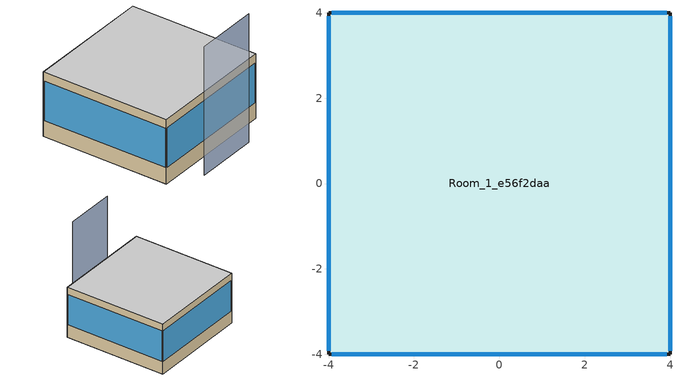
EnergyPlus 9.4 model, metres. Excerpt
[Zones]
Room_1_e56f2daa
 floor adiabatic (Generic Interior Floor): 4,4 4,-4 -4,-4 -4,4 z0.1
 wall outside (Typical Insulated Exterior Mass Wall-R22): -4,-4 4,-4 4,4 -4,4 -4,-4 z0.1:4.1
 window (WindowConstruction_10a40bf3): -3.92,-4 3.92,-4 / 4,-3.92 4,3.92 / 3.92,4 -3.92,4 / -4,3.92 -4,-3.92 z1.1:3.55
 ceiling adiabatic (Generic Interior Ceiling): 4,-4 4,4 -4,4 -4,-4 z4.1
shading: 2,-5 -2,-5 z0:8
[Building]
Building 1: North Axis {deg}=0; Terrain=City; Solar Distribution=FullExteriorWithReflections
[Site:Location]
Site 1: Latitude {deg}=0; Longitude {deg}=0; Time Zone {hr}=0; Elevation {m}=0
[Site:WaterMainsTemperature]
Calculation Method=CorrelationFromWeatherFile
[SizingPeriod:DesignDay] Day of Month=21; Dry-Bulb Temperature Range Modifier Type=DefaultMultipliers; Barometric Pressure {Pa}=101265; Rain Indicator=No; Snow Indicator=No; Daylight Saving Time Indicator=No
Name | Month | Day Type | Maximum Dry-Bulb Temperature {C} | Daily Dry-Bulb Temperature Range {deltaC} | Humidity Condition Type | Wetbulb or DewPoint at Maximum Dry-Bulb {C} | Wind Speed {m/s} | Wind Direction {deg} | Solar Model Indicator | ASHRAE Clear Sky Optical Depth for Beam Irradiance (taub) | ASHRAE Clear Sky Optical Depth for Diffuse Irradiance (taud) | Enthalpy at Maximum Dry-Bulb {J/kg} | Sky Clearness
COPENHAGEN Ann Clg .4% Condns DB=>MWB | 7 | SummerDesignDay | 25.5 | 8 | Wetbulb | 17.9 | 4.6 | 160 | ASHRAETau | 0.447 | 1.986
COPENHAGEN Ann Clg .4% Condns DP=>MDB | 7 | SummerDesignDay | 20.8 | 8 | Dewpoint | 17.9 | 4.6 | 160 | ASHRAETau | 0.447 | 1.986
COPENHAGEN Ann Clg .4% Condns Enth=>MDB | 7 | SummerDesignDay | 23.1 | 8 | Enthalpy |  | 4.6 | 160 | ASHRAETau | 0.447 | 1.986 | 54800
COPENHAGEN Ann Clg .4% Condns WB=>MDB | 7 | SummerDesignDay | 23.4 | 8 | Wetbulb | 19.3 | 4.6 | 160 | ASHRAETau | 0.447 | 1.986
COPENHAGEN Ann Htg 99.6% Condns DB | 2 | WinterDesignDay | -9.2 | 0 | Wetbulb | -9.2 | 4.8 | 50 | ASHRAEClearSky |  |  |  | 0
COPENHAGEN Ann Htg Wind 99.6% Condns WS=>MCDB | 2 | WinterDesignDay | 4.1 | 0 | Wetbulb | 4.1 | 14.7 | 50 | ASHRAEClearSky |  |  |  | 0
COPENHAGEN Ann Hum_n 99.6% Condns DP=>MCDB | 2 | WinterDesignDay | -7.6 | 0 | Dewpoint | -12 | 4.8 | 50 | ASHRAEClearSky |  |  |  | 0
[Material] Thermal Absorptance=0.9
Name | Roughness | Thickness {m} | Conductivity {W/m-K} | Density {kg/m3} | Specific Heat {J/kg-K} | Solar Absorptance | Visible Absorptance
1/2IN Gypsum | Smooth | 0.0127 | 0.159893 | 784.902 | 829.465 | 0.4 | 0.4
1IN Stucco | Smooth | 0.0253 | 0.691337 | 1858 | 836.46 | 0.7 | 0.92
8IN CONCRETE HW RefBldg | Rough | 0.2032 | 1.31012 | 2240.01 | 836.26 | 0.7 | 0.7
Generic Acoustic Tile | MediumSmooth | 0.02 | 0.06 | 368 | 590 | 0.2 | 0.2
Generic Ceiling Air Gap | Smooth | 0.1 | 0.556 | 1.28 | 1000 | 0.7 | 0.7
Generic LW Concrete | MediumRough | 0.1 | 0.53 | 1280 | 840 | 0.8 | 0.8
[Material:NoMass]
Typical Insulation-R20: Roughness=MediumSmooth; Thermal Resistance {m2-K/W}=3.5222; Thermal Absorptance=0.9; Solar Absorptance=0.7; Visible Absorptance=0.7
[WindowMaterial:SimpleGlazingSystem]
WindowMaterial_0267b3f6: U-Factor {W/m2-K}=1.471; Solar Heat Gain Coefficient=0.613; Visible Transmittance=0.81
[Construction]
Generic Interior Ceiling: Generic LW Concrete, Generic Ceiling Air Gap, Generic Acoustic Tile
Generic Interior Floor: Generic Acoustic Tile, Generic Ceiling Air Gap, Generic LW Concrete
Typical Insulated Exterior Mass Wall-R22: 1IN Stucco, 8IN CONCRETE HW RefBldg, Typical Insulation-R20, 1/2IN Gypsum
WindowConstruction_10a40bf3: WindowMaterial_0267b3f6
[Zone]
Room_1_e56f2daa: Multiplier=1; Part of Total Floor Area=Yes
[ZoneControl:Thermostat]
Room_1_e56f2daa Thermostat: Zone or ZoneList=Room_1_e56f2daa; Control Type Schedule=Room_1_e56f2daa Thermostat Schedule; Control 1=Thermostat Setpoint Dual Setpoint 1; Temperature Difference Between Cutout And Setpoint {deltaC}=0
[ThermostatSetpoint:DualSetpoint]
Thermostat Setpoint Dual Setpoint 1: Heating Setpoint Temperature Schedule=ConstantSchedule_00da6eab; Cooling Setpoint Temperature Schedule=ConstantSchedule_11893cf3
[ZoneHVAC:IdealLoadsAirSystem]
Room_1_e56f2daa Ideal Loads Air System: Maximum Heating Supply Air Temperature {C}=50; Minimum Cooling Supply Air Temperature {C}=13; Heating Limit=NoLimit; Cooling Limit=NoLimit; Design Specification Outdoor Air Object=Ventilation; Demand Controlled Ventilation Type=None; Outdoor Air Economizer Type=NoEconomizer; Sensible Heat Recovery Effectiveness=0; Latent Heat Recovery Effectiveness=0
[DesignSpecification:OutdoorAir]
Ventilation: Outdoor Air Method=Sum; Outdoor Air Flow per Person {m3/s-person}=0; Outdoor Air Flow per Zone Floor Area {m3/s-m2}=0.0012; Outdoor Air Flow per Zone {m3/s}=0; Outdoor Air Flow Air Changes per Hour {1/hr}=0; Outdoor Air Schedule=FixedIntervalSchedule_9a99df15
[Zone equipment]
Room_1_e56f2daa: Room_1_e56f2daa Ideal Loads Air System
[Sizing:Zone]
Room_1_e56f2daa: Zone Cooling Design Supply Air Temperature Input Method=SupplyAirTemperature; Zone Cooling Design Supply Air Temperature {C}=14; Zone Cooling Design Supply Air Temperature Difference {deltaC}=11.11; Zone Heating Design Supply Air Temperature Input Method=SupplyAirTemperature; Zone Heating Design Supply Air Temperature {C}=40; Zone Heating Design Supply Air Temperature Difference {deltaC}=11.11; Zone Cooling Design Supply Air Humidity Ratio {kgWater/kgDryAir}=0.0085; Zone Heating Design Supply Air Humidity Ratio {kgWater/kgDryAir}=0.008; Design Specification Outdoor Air Object=Ventilation; Cooling Design Air Flow Method=DesignDay; Cooling Design Air Flow Rate {m3/s}=0; Cooling Minimum Air Flow per Zone Floor Area {m3/s-m2}=0.000762; Cooling Minimum Air Flow {m3/s}=0; Cooling Minimum Air Flow Fraction=0; Heating Design Air Flow Method=DesignDay; Heating Design Air Flow Rate {m3/s}=0; Heating Maximum Air Flow per Zone Floor Area {m3/s-m2}=0.002032; Heating Maximum Air Flow {m3/s}=0.141576; Heating Maximum Air Flow Fraction=0.3; Account for Dedicated Outdoor Air System=No
[Schedule:Compact]
Room_1_e56f2daa Thermostat Schedule: Through: 12/31, For: AllDays, Until: 24:00, 4
FixedIntervalSchedule_9a99df15: Through: 01/01, For: AllDays, Until: 08:00, 0, Until: 17:00, 1, Until: 24:00, 0, Through: 01/02, For: AllDays, Until: 08:00, 0, Until: 17:00, 1, Until: 24:00, 0, Through: 01/03, For: AllDays, Until: 08:00, 0, Until: 17:00, 1, Until: 24:00, 0, Through: 01/04, For: AllDays, Until: 08:00, 0, Until: 17:00, 1, Until: 24:00, 0, Through: 01/05, For: AllDays, Until: 08:00, 0, Until: 17:00, 1, Until: 24:00, 0, Through: 01/06, For: AllDays, Until: 24:00, 0, Through: 01/07, For: AllDays, Until: 24:00, 0, Through: 01/08, For: AllDays, Until: 08:00, 0, Until: 17:00, 1, Until: 24:00, 0, Through: 01/09, For: AllDays, Until: 08:00, 0, Until: 17:00, 1, Until: 24:00, 0, Through: 01/10, For: AllDays, Until: 08:00, 0, Until: 17:00, 1, Until: 24:00, 0, Through: 01/11, For: AllDays, Until: 08:00, 0, Until: 17:00, 1, Until: 24:00, 0, Through: 01/12, For: AllDays, Until: 08:00, 0, Until: 17:00, 1, Until: 24:00, 0, Through: 01/13, For: AllDays, Until: 24:00, 0, Through: 01/14, For: AllDays, Until: 24:00, 0, Through: 01/15, For: AllDays, Until: 08:00, 0, Until: 17:00, 1, Until: 24:00, 0, Through: 01/16, For: AllDays, Until: 08:00, 0, Until: 17:00, 1, Until: 24:00, 0, Through: 01/17, For: AllDays, Until: 08:00, 0, Until: 17:00, 1, Until: 24:00, 0, Through: 01/18, For: AllDays, Until: 08:00, 0, Until: 17:00, 1, Until: 24:00, 0, Through: 01/19, For: AllDays, Until: 08:00, 0, Until: 17:00, 1, Until: 24:00, 0, Through: 01/20, For: AllDays, Until: 24:00, 0, Through: 01/21, For: AllDays, Until: 24:00, 0, Through: 01/22, For: AllDays, Until: 08:00, 0, Until: 17:00, 1, Until: 24:00, 0, Through: 01/23, For: AllDays, Until: 08:00, 0, Until: 17:00, 1, Until: 24:00, 0, Through: 01/24, For: AllDays, Until: 08:00, 0, Until: 17:00, 1, Until: 24:00, 0, Through: 01/25, For: AllDays, Until: 08:00, 0, Until: 17:00, 1, Until: 24:00, 0, Through: 01/26, For: AllDays, Until: 08:00, 0, Until: 17:00, 1, Until: 24:00, 0, Through: 01/27, For: AllDays, Until: 24:00, 0, Through: 01/28, For: AllDays, Until: 24:00, 0, Through: 01/29, For: AllDays, Until: 08:00, 0, Until: 17:00, 1, Until: 24:00, 0, Through: 01/30, For: AllDays, Until: 08:00, 0, Until: 17:00, 1, Until: 24:00, 0, Through: 01/31, For: AllDays, Until: 08:00, 0, Until: 17:00, 1, Until: 24:00, 0, Through: 02/01, For: AllDays, Until: 08:00, 0, Until: 17:00, 1, Until: 24:00, 0, Through: 02/02, For: AllDays, Until: 08:00, 0, Until: 17:00, 1, Until: 24:00, 0, Through: 02/03, For: AllDays, Until: 24:00, 0, Through: 02/04, For: AllDays, Until: 24:00, 0, Through: 02/05, For: AllDays, Until: 08:00, 0, Until: 17:00, 1, Until: 24:00, 0, Through: 02/06, For: AllDays, Until: 08:00, 0, Until: 17:00, 1, Until: 24:00, 0, Through: 02/07, For: AllDays, Until: 08:00, 0, Until: 17:00, 1, Until: 24:00, 0, Through: 02/08, For: AllDays, Until: 08:00, 0, Until: 17:00, 1, Until: 24:00, 0, Through: 02/09, For: AllDays, Until: 08:00, 0, Until: 17:00, 1, Until: 24:00, 0, Through: 02/10, For: AllDays, Until: 24:00, 0, Through: 02/11, For: AllDays, Until: 24:00, 0, Through: 02/12, For: AllDays, Until: 08:00, 0, Until: 17:00, 1, Until: 24:00, 0, Through: 02/13, For: AllDays, Until: 08:00, 0, Until: 17:00, 1, Until: 24:00, 0, Through: 02/14, For: AllDays, Until: 08:00, 0, Until: 17:00, 1, Until: 24:00, 0, Through: 02/15, For: AllDays, Until: 08:00, 0, Until: 17:00, 1, Until: 24:00, 0, Through: 02/16, For: AllDays, Until: 08:00, 0, Until: 17:00, 1, Until: 24:00, 0, Through: 02/17, For: AllDays, Until: 24:00, 0, Through: 02/18, For: AllDays, Until: 24:00, 0, Through: 02/19, For: AllDays, Until: 08:00, 0, Until: 17:00, 1, Until: 24:00, 0, Through: 02/20, For: AllDays, Until: 08:00, 0, Until: 17:00, 1, Until: 24:00, 0, Through: 02/21, For: AllDays, Until: 08:00, 0, Until: 17:00, 1, Until: 24:00, 0, Through: 02/22, For: AllDays, Until: 08:00, 0, Until: 17:00, 1, Until: 24:00, 0, Through: 02/23, For: AllDays, Until: 08:00, 0, Until: 17:00, 1, Until: 24:00, 0, Through: 02/24, For: AllDays, Until: 24:00, 0, Through: 02/25, For: AllDays, Until: 24:00, 0, Through: 02/26, For: AllDays, Until: 08:00, 0, Until: 17:00, 1, Until: 24:00, 0, Through: 02/27, For: AllDays, Until: 08:00, 0, Until: 17:00, 1, Until: 24:00, 0, Through: 02/28, For: AllDays, Until: 08:00, 0, Until: 17:00, 1, Until: 24:00, 0, Through: 03/01, For: AllDays, Until: 08:00, 0, Until: 17:00, 1, Until: 24:00, 0, Through: 03/02, For: AllDays, Until: 08:00, 0, Until: 17:00, 1, Until: 24:00, 0, Through: 03/03, For: AllDays, Until: 24:00, 0, Through: 03/04, For: AllDays, Until: 24:00, 0, Through: 03/05, For: AllDays, Until: 08:00, 0, Until: 17:00, 1, Until: 24:00, 0, Through: 03/06, For: AllDays, Until: 08:00, 0, Until: 17:00, 1, Until: 24:00, 0, Through: 03/07, For: AllDays, Until: 08:00, 0, Until: 17:00, 1, Until: 24:00, 0, Through: 03/08, For: AllDays, Until: 08:00, 0, Until: 17:00, 1, Until: 24:00, 0, Through: 03/09, For: AllDays, Until: 08:00, 0, Until: 17:00, 1, Until: 24:00, 0, Through: 03/10, For: AllDays, Until: 24:00, 0, Through: 03/11, For: AllDays, Until: 24:00, 0, Through: 03/12, For: AllDays, Until: 08:00, 0, Until: 17:00, 1, Until: 24:00, 0, Through: 03/13, For: AllDays, Until: 08:00, 0, Until: 17:00, 1, Until: 24:00, 0, Through: 03/14, For: AllDays, Until: 08:00, 0, Until: 17:00, 1, Until: 24:00, 0, Through: 03/15, For: AllDays, Until: 08:00, 0, Until: 17:00, 1, Until: 24:00, 0, Through: 03/16, For: AllDays, Until: 08:00, 0, Until: 17:00, 1, Until: 24:00, 0, Through: 03/17, For: AllDays, Until: 24:00, 0, Through: 03/18, For: AllDays, Until: 24:00, 0, Through: 03/19, For: AllDays, Until: 08:00, 0, Until: 17:00, 1, Until: 24:00, 0, Through: 03/20, For: AllDays, Until: 08:00, 0, Until: 17:00, 1, Until: 24:00, 0, Through: 03/21, For: AllDays, Until: 08:00, 0, Until: 17:00, 1, Until: 24:00, 0, Through: 03/22, For: AllDays, Until: 08:00, 0, Until: 17:00, 1, Until: 24:00, 0, Through: 03/23, For: AllDays, Until: 08:00, 0, Until: 17:00, 1, Until: 24:00, 0, Through: 03/24, For: AllDays, Until: 24:00, 0, Through: 03/25, For: AllDays, Until: 24:00, 0, Through: 03/26, For: AllDays, Until: 08:00, 0, Until: 17:00, 1, Until: 24:00, 0, Through: 03/27, For: AllDays, Until: 08:00, 0, Until: 17:00, 1, Until: 24:00, 0, Through: 03/28, For: AllDays, Until: 08:00, 0, Until: 17:00, 1, Until: 24:00, 0, Through: 03/29, For: AllDays, Until: 08:00, 0, Until: 17:00, 1, Until: 24:00, 0, Through: 03/30, For: AllDays, Until: 08:00, 0, Until: 17:00, 1, Until: 24:00, 0, Through: 03/31, For: AllDays, Until: 24:00, 0, Through: 04/01, For: AllDays, Until: 24:00, 0, Through: 04/02, For: AllDays, Until: 08:00, 0, Until: 17:00, 1, Until: 24:00, 0, Through: 04/03, For: AllDays, Until: 08:00, 0, Until: 17:00, 1, Until: 24:00, 0, Through: 04/04, For: AllDays, Until: 08:00, 0, Until: 17:00, 1, Until: 24:00, 0, Through: 04/05, For: AllDays, Until: 08:00, 0, Until: 17:00, 1, Until: 24:00, 0, Through: 04/06, For: AllDays, Until: 08:00, 0, Until: 17:00, 1, Until: 24:00, 0, Through: 04/07, For: AllDays, Until: 24:00, 0, Through: 04/08, For: AllDays, Until: 24:00, 0, Through: 04/09, For: AllDays, Until: 08:00, 0, Until: 17:00, 1, Until: 24:00, 0, Through: 04/10, For: AllDays, Until: 08:00, 0, Until: 17:00, 1, Until: 24:00, 0, Through: 04/11, For: AllDays, Until: 08:00, 0, Until: 17:00, 1, Until: 24:00, 0, Through: 04/12, For: AllDays, Until: 08:00, 0, Until: 17:00, 1, Until: 24:00, 0, Through: 04/13, For: AllDays, Until: 08:00, 0, Until: 17:00, 1, Until: 24:00, 0, Through: 04/14, For: AllDays, Until: 24:00, 0, Through: 04/15, For: AllDays, Until: 24:00, 0, Through: 04/16, For: AllDays, Until: 08:00, 0, Until: 17:00, 1, Until: 24:00, 0, Through: 04/17, For: AllDays, Until: 08:00, 0, Until: 17:00, 1, Until: 24:00, 0, Through: 04/18, For: AllDays, Until: 08:00, 0, Until: 17:00, 1, Until: 24:00, 0, Through: 04/19, For: AllDays, Until: 08:00, 0, Until: 17:00, 1, Until: 24:00, 0, Through: 04/20, For: AllDays, Until: 08:00, 0, Until: 17:00, 1, Until: 24:00, 0, Through: 04/21, For: AllDays, Until: 24:00, 0, Through: 04/22, For: AllDays, Until: 24:00, 0, Through: 04/23, For: AllDays, Until: 08:00, 0, Until: 17:00, 1, Until: 24:00, 0, Through: 04/24, For: AllDays, Until: 08:00, 0, Until: 17:00, 1, Until: 24:00, 0, Through: 04/25, For: AllDays, Until: 08:00, 0, Until: 17:00, 1, Until: 24:00, 0, Through: 04/26, For: AllDays, Until: 08:00, 0, Until: 17:00, 1, Until: 24:00, 0, Through: 04/27, For: AllDays, Until: 08:00, 0, Until: 17:00, 1, Until: 24:00, 0, Through: 04/28, For: AllDays, Until: 24:00, 0, Through: 04/29, For: AllDays, Until: 24:00, 0, Through: 04/30, For: AllDays, Until: 08:00, 0, Until: 17:00, 1, Until: 24:00, 0, Through: 05/01, For: AllDays, Until: 08:00, 0, Until: 17:00, 1, Until: 24:00, 0, Through: 05/02, For: AllDays, Until: 08:00, 0, Until: 17:00, 1, Until: 24:00, 0, Through: 05/03, For: AllDays, Until: 08:00, 0, Until: 17:00, 1, Until: 24:00, 0, Through: 05/04, For: AllDays, Until: 08:00, 0, Until: 17:00, 1, Until: 24:00, 0, Through: 05/05, For: AllDays, Until: 24:00, 0, Through: 05/06, For: AllDays, Until: 24:00, 0, Through: 05/07, For: AllDays, Until: 08:00, 0, Until: 17:00, 1, Until: 24:00, 0, Through: 05/08, For: AllDays, Until: 08:00, 0, Until: 17:00, 1, Until: 24:00, 0, Through: 05/09, For: AllDays, Until: 08:00, 0, Until: 17:00, 1, Until: 24:00, 0, Through: 05/10, For: AllDays, Until: 08:00, 0, Until: 17:00, 1, Until: 24:00, 0, Through: 05/11, For: AllDays, Until: 08:00, 0, Until: 17:00, 1, Until: 24:00, 0, Through: 05/12, For: AllDays, Until: 24:00, 0, Through: 05/13, For: AllDays, Until: 24:00, 0, Through: 05/14, For: AllDays, Until: 08:00, 0, Until: 17:00, 1, Until: 24:00, 0, Through: 05/15, For: AllDays, Until: 08:00, 0, Until: 17:00, 1, Until: 24:00, 0, Through: 05/16, For: AllDays, Until: 08:00, 0, Until: 17:00, 1, Until: 24:00, 0, Through: 05/17, For: AllDays, Until: 08:00, 0, Until: 17:00, 1, Until: 24:00, 0, Through: 05/18, For: AllDays, Until: 08:00, 0, Until: 17:00, 1, Until: 24:00, 0, Through: 05/19, For: AllDays, Until: 24:00, 0, Through: 05/20, For: AllDays, Until: 24:00, 0, Through: 05/21, For: AllDays, Until: 08:00, 0, Until: 17:00, 1, Until: 24:00, 0, Through: 05/22, For: AllDays, Until: 08:00, 0, Until: 17:00, 1, Until: 24:00, 0, Through: 05/23, For: AllDays, Until: 08:00, 0, Until: 17:00, 1, Until: 24:00, 0, Through: 05/24, For: AllDays, Until: 08:00, 0, Until: 17:00, 1, Until: 24:00, 0, Through: 05/25, For: AllDays, Until: 08:00, 0, Until: 17:00, 1, Until: 24:00, 0, Through: 05/26, For: AllDays, Until: 24:00, 0, Through: 05/27, For: AllDays, Until: 24:00, 0, Through: 05/28, For: AllDays, Until: 08:00, 0, Until: 17:00, 1, Until: 24:00, 0, Through: 05/29, For: AllDays, Until: 08:00, 0, Until: 17:00, 1, Until: 24:00, 0, Through: 05/30, For: AllDays, Until: 08:00, 0, Until: 17:00, 1, Until: 24:00, 0, Through: 05/31, For: AllDays, Until: 08:00, 0, Until: 17:00, 1, Until: 24:00, 0, Through: 06/01, For: AllDays, Until: 08:00, 0, Until: 17:00, 1, Until: 24:00, 0, Through: 06/02, For: AllDays, Until: 24:00, 0, Through: 06/03, For: AllDays, Until: 24:00, 0, Through: 06/04, For: AllDays, Until: 08:00, 0, Until: 17:00, 1, Until: 24:00, 0, Through: 06/05, For: AllDays, Until: 08:00, 0, Until: 17:00, 1, Until: 24:00, 0, Through: 06/06, For: AllDays, Until: 08:00, 0, Until: 17:00, 1, Until: 24:00, 0, Through: 06/07, For: AllDays, Until: 08:00, 0, Until: 17:00, 1, Until: 24:00, 0, Through: 06/08, For: AllDays, Until: 08:00, 0, Until: 17:00, 1, Until: 24:00, 0, Through: 06/09, For: AllDays, Until: 24:00, 0, Through: 06/10, For: AllDays, Until: 24:00, 0, Through: 06/11, For: AllDays, Until: 08:00, 0, Until: 17:00, 1, Until: 24:00, 0, Through: 06/12, For: AllDays, Until: 08:00, 0, Until: 17:00, 1, Until: 24:00, 0, Through: 06/13, For: AllDays, Until: 08:00, 0, Until: 17:00, 1, Until: 24:00, 0, Through: 06/14, For: AllDays, Until: 08:00, 0, Until: 17:00, 1, Until: 24:00, 0, Through: 06/15, For: AllDays, Until: 08:00, 0, Until: 17:00, 1, Until: 24:00, 0, Through: 06/16, For: AllDays, Until: 24:00, 0, Through: 06/17, For: AllDays, Until: 24:00, 0, Through: 06/18, For: AllDays, Until: 08:00, 0, Until: 17:00, 1, Until: 24:00, 0, Through: 06/19, For: AllDays, Until: 08:00, 0, Until: 17:00, 1, Until: 24:00, 0, Through: 06/20, For: AllDays, Until: 08:00, 0, Until: 17:00, 1, Until: 24:00, 0, Through: 06/21, For: AllDays, Until: 08:00, 0, Until: 17:00, 1, Until: 24:00, 0, Through: 06/22, For: AllDays, Until: 08:00, 0, Until: 17:00, 1, Until: 24:00, 0, Through: 06/23, For: AllDays, Until: 24:00, 0, Through: 06/24, For: AllDays, Until: 24:00, 0, Through: 06/25, For: AllDays, Until: 08:00, 0, Until: 17:00, 1, Until: 24:00, 0, Through: 06/26, For: AllDays, Until: 08:00, 0, Until: 17:00, 1, Until: 24:00, 0, Through: 06/27, For: AllDays, Until: 08:00, 0, Until: 17:00, 1, Until: 24:00, 0, Through: 06/28, For: AllDays, Until: 08:00, 0, Until: 17:00, 1, Until: 24:00, 0, Through: 06/29, For: AllDays, Until: 08:00, 0, Until: 17:00, 1, Until: 24:00, 0, Through: 06/30, For: AllDays, Until: 24:00, 0, Through: 07/01, For: AllDays, Until: 24:00, 0, Through: 07/02, For: AllDays, Until: 08:00, 0, Until: 17:00, 1, Until: 24:00, 0, Through: 07/03, For: AllDays, Until: 08:00, 0, Until: 17:00, 1, Until: 24:00, 0, Through: 07/04, For: AllDays, Until: 08:00, 0, Until: 17:00, 1, Until: 24:00, 0, Through: 07/05, For: AllDays, Until: 08:00, 0, Until: 17:00, 1, Until: 24:00, 0, Through: 07/06, For: AllDays, Until: 08:00, 0, Until: 17:00, 1, Until: 24:00, 0, Through: 07/07, For: AllDays, Until: 24:00, 0, Through: 07/08, For: AllDays, Until: 24:00, 0, Through: 07/09, For: AllDays, Until: 08:00, 0, Until: 17:00, 1, Until: 24:00, 0, Through: 07/10, For: AllDays, Until: 08:00, 0, Until: 17:00, 1, Until: 24:00, 0, Through: 07/11, For: AllDays, Until: 08:00, 0, Until: 17:00, 1, Until: 24:00, 0, Through: 07/12, For: AllDays, Until: 08:00, 0, Until: 17:00, 1, Until: 24:00, 0, Through: 07/13, For: AllDays, Until: 08:00, 0, Until: 17:00, 1, Until: 24:00, 0, Through: 07/14, For: AllDays, Until: 24:00, 0, Through: 07/15, For: AllDays, Until: 24:00, 0, Through: 07/16, For: AllDays, Until: 08:00, 0, Until: 17:00, 1, Until: 24:00, 0, Through: 07/17, For: AllDays, Until: 08:00, 0, Until: 17:00, 1, Until: 24:00, 0, Through: 07/18, For: AllDays, Until: 08:00, 0, Until: 17:00, 1, Until: 24:00, 0, Through: 07/19, For: AllDays, Until: 08:00, 0, Until: 17:00, 1, Until: 24:00, 0, Through: 07/20, For: AllDays, Until: 08:00, 0, Until: 17:00, 1, Until: 24:00, 0, Through: 07/21, For: AllDays, Until: 24:00, 0, Through: 07/22, For: AllDays, Until: 24:00, 0, Through: 07/23, For: AllDays, Until: 08:00, 0, Until: 17:00, 1, Until: 24:00, 0, Through: 07/24, For: AllDays, Until: 08:00, 0, Until: 17:00, 1, Until: 24:00, 0, Through: 07/25, For: AllDays, Until: 08:00, 0, Until: 17:00, 1, Until: 24:00, 0, Through: 07/26, For: AllDays, Until: 08:00, 0, Until: 17:00, 1, Until: 24:00, 0, Through: 07/27, For: AllDays, Until: 08:00, 0, Until: 17:00, 1, Until: 24:00, 0, Through: 07/28, For: AllDays, Until: 24:00, 0, Through: 07/29, For: AllDays, Until: 24:00, 0, Through: 07/30, For: AllDays, Until: 08:00, 0, Until: 17:00, 1, Until: 24:00, 0, Through: 07/31, For: AllDays, Until: 08:00, 0, Until: 17:00, 1, Until: 24:00, 0, Through: 08/01, For: AllDays, Until: 08:00, 0, Until: 17:00, 1, Until: 24:00, 0, Through: 08/02, For: AllDays, Until: 08:00, 0, Until: 17:00, 1, Until: 24:00, 0, Through: 08/03, For: AllDays, Until: 08:00, 0, Until: 17:00, 1, Until: 24:00, 0, Through: 08/04, For: AllDays, Until: 24:00, 0, Through: 08/05, For: AllDays, Until: 24:00, 0, Through: 08/06, For: AllDays, Until: 08:00, 0, Until: 17:00, 1, Until: 24:00, 0, Through: 08/07, For: AllDays, Until: 08:00, 0, Until: 17:00, 1, Until: 24:00, 0, Through: 08/08, For: AllDays, Until: 08:00, 0, Until: 17:00, 1, Until: 24:00, 0, Through: 08/09, For: AllDays, Until: 08:00, 0, Until: 17:00, 1, Until: 24:00, 0, Through: 08/10, For: AllDays, Until: 08:00, 0, Until: 17:00, 1, Until: 24:00, 0, Through: 08/11, For: AllDays, Until: 24:00, 0, Through: 08/12, For: AllDays, Until: 24:00, 0, Through: 08/13, For: AllDays, Until: 08:00, 0, Until: 17:00, 1, Until: 24:00, 0, Through: 08/14, For: AllDays, Until: 08:00, 0, Until: 17:00, 1, Until: 24:00, 0, Through: 08/15, For: AllDays, Until: 08:00, 0, Until: 17:00, 1, Until: 24:00, 0, Through: 08/16, For: AllDays, Until: 08:00, 0, Until: 17:00, 1, Until: 24:00, 0, Through: 08/17, For: AllDays, Until: 08:00, 0, Until: 17:00, 1, Until: 24:00, 0, Through: 08/18, For: AllDays, Until: 24:00, 0, Through: 08/19, For: AllDays, Until: 24:00, 0, Through: 08/20, For: AllDays, Until: 08:00, 0, Until: 17:00, 1, Until: 24:00, 0, Through: 08/21, For: AllDays, Until: 08:00, 0, Until: 17:00, 1, Until: 24:00, 0, Through: 08/22, For: AllDays, Until: 08:00, 0, Until: 17:00, 1, Until: 24:00, 0, Through: 08/23, For: AllDays, Until: 08:00, 0, Until: 17:00, 1, Until: 24:00, 0, Through: 08/24, For: AllDays, Until: 08:00, 0, Until: 17:00, 1, Until: 24:00, 0, Through: 08/25, For: AllDays, Until: 24:00, 0, Through: 08/26, For: AllDays, Until: 24:00, 0, Through: 08/27, For: AllDays, Until: 08:00, 0, Until: 17:00, 1, Until: 24:00, 0, Through: 08/28, For: AllDays, Until: 08:00, 0, Until: 17:00, 1, Until: 24:00, 0, Through: 08/29, For: AllDays, Until: 08:00, 0, Until: 17:00, 1, Until: 24:00, 0, Through: 08/30, For: AllDays, Until: 08:00, 0, Until: 17:00, 1, Until: 24:00, 0, Through: 08/31, For: AllDays, Until: 08:00, 0, Until: 17:00, 1, Until: 24:00, 0, Through: 09/01, For: AllDays, Until: 24:00, 0, Through: 09/02, For: AllDays, Until: 24:00, 0, Through: 09/03, For: AllDays, Until: 08:00, 0, Until: 17:00, 1, Until: 24:00, 0, Through: 09/04, For: AllDays, Until: 08:00, 0, Until: 17:00, 1, Until: 24:00, 0, Through: 09/05, For: AllDays, Until: 08:00, 0, Until: 17:00, 1, Until: 24:00, 0, Through: 09/06, For: AllDays, Until: 08:00, 0, Until: 17:00, 1, Until: 24:00, 0, Through: 09/07, For: AllDays, Until: 08:00, 0, Until: 17:00, 1, Until: 24:00, 0, Through: 09/08, For: AllDays, Until: 24:00, 0, Through: 09/09, For: AllDays, Until: 24:00, 0, Through: 09/10, For: AllDays, Until: 08:00, 0, Until: 17:00, 1, Until: 24:00, 0, Through: 09/11, For: AllDays, Until: 08:00, 0, Until: 17:00, 1, Until: 24:00, 0, Through: 09/12, For: AllDays, Until: 08:00, 0, Until: 17:00, 1, Until: 24:00, 0, Through: 09/13, For: AllDays, Until: 08:00, 0, Until: 17:00, 1, Until: 24:00, 0, Through: 09/14, For: AllDays, Until: 08:00, 0, Until: 17:00, 1, Until: 24:00, 0, Through: 09/15, For: AllDays, Until: 24:00, 0, Through: 09/16, For: AllDays, Until: 24:00, 0, Through: 09/17, For: AllDays, Until: 08:00, 0, Until: 17:00, 1, Until: 24:00, 0, Through: 09/18, For: AllDays, Until: 08:00, 0, Until: 17:00, 1, Until: 24:00, 0, Through: 09/19, For: AllDays, Until: 08:00, 0, Until: 17:00, 1, Until: 24:00, 0, Through: 09/20, For: AllDays, Until: 08:00, 0, Until: 17:00, 1, Until: 24:00, 0, Through: 09/21, For: AllDays, Until: 08:00, 0, Until: 17:00, 1, Until: 24:00, 0, Through: 09/22, For: AllDays, Until: 24:00, 0, Through: 09/23, For: AllDays, Until: 24:00, 0, Through: 09/24, For: AllDays, Until: 08:00, 0, Until: 17:00, 1, Until: 24:00, 0, Through: 09/25, For: AllDays, Until: 08:00, 0, Until: 17:00, 1, Until: 24:00, 0, Through: 09/26, For: AllDays, Until: 08:00, 0, Until: 17:00, 1, Until: 24:00, 0, Through: 09/27, For: AllDays, Until: 08:00, 0, Until: 17:00, 1, Until: 24:00, 0, Through: 09/28, For: AllDays, Until: 08:00, 0, Until: 17:00, 1, Until: 24:00, 0, Through: 09/29, For: AllDays, Until: 24:00, 0, Through: 09/30, For: AllDays, Until: 24:00, 0, Through: 10/01, For: AllDays, Until: 08:00, 0, Until: 17:00, 1, Until: 24:00, 0, Through: 10/02, For: AllDays, Until: 08:00, 0, Until: 17:00, 1, Until: 24:00, 0, Through: 10/03, For: AllDays, Until: 08:00, 0, Until: 17:00, 1, Until: 24:00, 0, Through: 10/04, For: AllDays, Until: 08:00, 0, Until: 17:00, 1, Until: 24:00, 0, Through: 10/05, For: AllDays, Until: 08:00, 0, Until: 17:00, 1, Until: 24:00, 0, Through: 10/06, For: AllDays, Until: 24:00, 0, Through: 10/07, For: AllDays, Until: 24:00, 0, Through: 10/08, For: AllDays, Until: 08:00, 0, Until: 17:00, 1, Until: 24:00, 0, Through: 10/09, For: AllDays, Until: 08:00, 0, Until: 17:00, 1, Until: 24:00, 0, Through: 10/10, For: AllDays, Until: 08:00, 0, Until: 17:00, 1, Until: 24:00, 0, Through: 10/11, For: AllDays, Until: 08:00, 0, Until: 17:00, 1, Until: 24:00, 0, Through: 10/12, For: AllDays, Until: 08:00, 0, Until: 17:00, 1, Until: 24:00, 0, Through: 10/13, For: AllDays, Until: 24:00, 0, Through: 10/14, For: AllDays, Until: 24:00, 0, Through: 10/15, For: AllDays, Until: 08:00, 0, Until: 17:00, 1, Until: 24:00, 0, Through: 10/16, For: AllDays, Until: 08:00, 0, Until: 17:00, 1, Until: 24:00, 0, Through: 10/17, For: AllDays, Until: 08:00, 0, Until: 17:00, 1, Until: 24:00, 0, Through: 10/18, For: AllDays, Until: 08:00, 0, Until: 17:00, 1, Until: 24:00, 0, Through: 10/19, For: AllDays, Until: 08:00, 0, Until: 17:00, 1, Until: 24:00, 0, Through: 10/20, For: AllDays, Until: 24:00, 0, Through: 10/21, For: AllDays, Until: 24:00, 0, Through: 10/22, For: AllDays, Until: 08:00, 0, Until: 17:00, 1, Until: 24:00, 0, Through: 10/23, For: AllDays, Until: 08:00, 0, Until: 17:00, 1, Until: 24:00, 0, Through: 10/24, For: AllDays, Until: 08:00, 0, Until: 17:00, 1, Until: 24:00, 0, Through: 10/25, For: AllDays, Until: 08:00, 0, Until: 17:00, 1, Until: 24:00, 0, Through: 10/26, For: AllDays, Until: 08:00, 0, Until: 17:00, 1, Until: 24:00, 0, Through: 10/27, For: AllDays, Until: 24:00, 0, Through: 10/28, For: AllDays, Until: 24:00, 0, Through: 10/29, For: AllDays, Until: 08:00, 0, Until: 17:00, 1, Until: 24:00, 0, Through: 10/30, For: AllDays, Until: 08:00, 0, Until: 17:00, 1, Until: 24:00, 0, Through: 10/31, For: AllDays, Until: 08:00, 0, Until: 17:00, 1, Until: 24:00, 0, Through: 11/01, For: AllDays, Until: 08:00, 0, Until: 17:00, 1, Until: 24:00, 0, Through: 11/02, For: AllDays, Until: 08:00, 0, Until: 17:00, 1, Until: 24:00, 0, Through: 11/03, For: AllDays, Until: 24:00, 0, Through: 11/04, For: AllDays, Until: 24:00, 0, Through: 11/05, For: AllDays, Until: 08:00, 0, Until: 17:00, 1, Until: 24:00, 0, Through: 11/06, For: AllDays, Until: 08:00, 0, Until: 17:00, 1, Until: 24:00, 0, Through: 11/07, For: AllDays, Until: 08:00, 0, Until: 17:00, 1, Until: 24:00, 0, Through: 11/08, For: AllDays, Until: 08:00, 0, Until: 17:00, 1, Until: 24:00, 0, Through: 11/09, For: AllDays, Until: 08:00, 0, Until: 17:00, 1, Until: 24:00, 0, Through: 11/10, For: AllDays, Until: 24:00, 0, Through: 11/11, For: AllDays, Until: 24:00, 0, Through: 11/12, For: AllDays, Until: 08:00, 0, Until: 17:00, 1, Until: 24:00, 0, Through: 11/13, For: AllDays, Until: 08:00, 0, Until: 17:00, 1, Until: 24:00, 0, Through: 11/14, For: AllDays, Until: 08:00, 0, Until: 17:00, 1, Until: 24:00, 0, Through: 11/15, For: AllDays, Until: 08:00, 0, Until: 17:00, 1, Until: 24:00, 0, Through: 11/16, For: AllDays, Until: 08:00, 0, Until: 17:00, 1, Until: 24:00, 0, Through: 11/17, For: AllDays, Until: 24:00, 0, Through: 11/18, For: AllDays, Until: 24:00, 0, Through: 11/19, For: AllDays, Until: 08:00, 0, Until: 17:00, 1, Until: 24:00, 0, Through: 11/20, For: AllDays, Until: 08:00, 0, Until: 17:00, 1, Until: 24:00, 0, Through: 11/21, For: AllDays, Until: 08:00, 0, Until: 17:00, 1, Until: 24:00, 0, Through: 11/22, For: AllDays, Until: 08:00, 0, Until: 17:00, 1, Until: 24:00, 0, Through: 11/23, For: AllDays, Until: 08:00, 0, Until: 17:00, 1, Until: 24:00, 0, Through: 11/24, For: AllDays, Until: 24:00, 0, Through: 11/25, For: AllDays, Until: 24:00, 0, Through: 11/26, For: AllDays, Until: 08:00, 0, Until: 17:00, 1, Until: 24:00, 0, Through: 11/27, For: AllDays, Until: 08:00, 0, Until: 17:00, 1, Until: 24:00, 0, Through: 11/28, For: AllDays, Until: 08:00, 0, Until: 17:00, 1, Until: 24:00, 0, Through: 11/29, For: AllDays, Until: 08:00, 0, Until: 17:00, 1, Until: 24:00, 0, Through: 11/30, For: AllDays, Until: 08:00, 0, Until: 17:00, 1, Until: 24:00, 0, Through: 12/01, For: AllDays, Until: 24:00, 0, Through: 12/02, For: AllDays, Until: 24:00, 0, Through: 12/03, For: AllDays, Until: 08:00, 0, Until: 17:00, 1, Until: 24:00, 0, Through: 12/04, For: AllDays, Until: 08:00, 0, Until: 17:00, 1, Until: 24:00, 0, Through: 12/05, For: AllDays, Until: 08:00, 0, Until: 17:00, 1, Until: 24:00, 0, Through: 12/06, For: AllDays, Until: 08:00, 0, Until: 17:00, 1, Until: 24:00, 0, Through: 12/07, For: AllDays, Until: 08:00, 0, Until: 17:00, 1, Until: 24:00, 0, Through: 12/08, For: AllDays, Until: 24:00, 0, Through: 12/09, For: AllDays, Until: 24:00, 0, Through: 12/10, For: AllDays, Until: 08:00, 0, Until: 17:00, 1, Until: 24:00, 0, Through: 12/11, For: AllDays, Until: 08:00, 0, Until: 17:00, 1, Until: 24:00, 0, Through: 12/12, For: AllDays, Until: 08:00, 0, Until: 17:00, 1, Until: 24:00, 0, Through: 12/13, For: AllDays, Until: 08:00, 0, Until: 17:00, 1, Until: 24:00, 0, Through: 12/14, For: AllDays, Until: 08:00, 0, Until: 17:00, 1, Until: 24:00, 0, Through: 12/15, For: AllDays, Until: 24:00, 0, Through: 12/16, For: AllDays, Until: 24:00, 0, Through: 12/17, For: AllDays, Until: 08:00, 0, Until: 17:00, 1, Until: 24:00, 0, Through: 12/18, For: AllDays, Until: 08:00, 0, Until: 17:00, 1, Until: 24:00, 0, Through: 12/19, For: AllDays, Until: 08:00, 0, Until: 17:00, 1, Until: 24:00, 0, Through: 12/20, For: AllDays, Until: 08:00, 0, Until: 17:00, 1, Until: 24:00, 0, Through: 12/21, For: AllDays, Until: 08:00, 0, Until: 17:00, 1, Until: 24:00, 0, Through: 12/22, For: AllDays, Until: 24:00, 0, Through: 12/23, For: AllDays, Until: 24:00, 0, Through: 12/24, For: AllDays, Until: 08:00, 0, Until: 17:00, 1, Until: 24:00, 0, Through: 12/25, For: AllDays, Until: 08:00, 0, Until: 17:00, 1, Until: 24:00, 0, Through: 12/26, For: AllDays, Until: 08:00, 0, Until: 17:00, 1, Until: 24:00, 0, Through: 12/27, For: AllDays, Until: 08:00, 0, Until: 17:00, 1, Until: 24:00, 0, Through: 12/28, For: AllDays, Until: 08:00, 0, Until: 17:00, 1, Until: 24:00, 0, Through: 12/29, For: AllDays, Until: 24:00, 0, Through: 12/30, For: AllDays, Until: 24:00, 0, Through: 12/31, For: AllDays, Until: 24:00, 0
[Schedule:Day:Interval]
ConstantSchedule_00da6eab_Day Schedule: No, 24:00, 20
ConstantSchedule_11893cf3_Day Schedule: No, 24:00, 26
[Schedule:Week:Daily]
ConstantSchedule_00da6eab Week Rule - Jan1-Dec31: ConstantSchedule_00da6eab_Day Schedule, ConstantSchedule_00da6eab_Day Schedule, ConstantSchedule_00da6eab_Day Schedule, ConstantSchedule_00da6eab_Day Schedule, ConstantSchedule_00da6eab_Day Schedule, ConstantSchedule_00da6eab_Day Schedule, ConstantSchedule_00da6eab_Day Schedule, ConstantSchedule_00da6eab_Day Schedule, ConstantSchedule_00da6eab_Day Schedule, ConstantSchedule_00da6eab_Day Schedule, ConstantSchedule_00da6eab_Day Schedule, ConstantSchedule_00da6eab_Day Schedule
ConstantSchedule_11893cf3 Week Rule - Jan1-Dec31: ConstantSchedule_11893cf3_Day Schedule, ConstantSchedule_11893cf3_Day Schedule, ConstantSchedule_11893cf3_Day Schedule, ConstantSchedule_11893cf3_Day Schedule, ConstantSchedule_11893cf3_Day Schedule, ConstantSchedule_11893cf3_Day Schedule, ConstantSchedule_11893cf3_Day Schedule, ConstantSchedule_11893cf3_Day Schedule, ConstantSchedule_11893cf3_Day Schedule, ConstantSchedule_11893cf3_Day Schedule, ConstantSchedule_11893cf3_Day Schedule, ConstantSchedule_11893cf3_Day Schedule
[Schedule:Year]
ConstantSchedule_00da6eab: ConstantSchedule_00da6eab Week Rule - Jan1-Dec31, 1, 1, 12, 31
ConstantSchedule_11893cf3: ConstantSchedule_11893cf3 Week Rule - Jan1-Dec31, 1, 1, 12, 31
